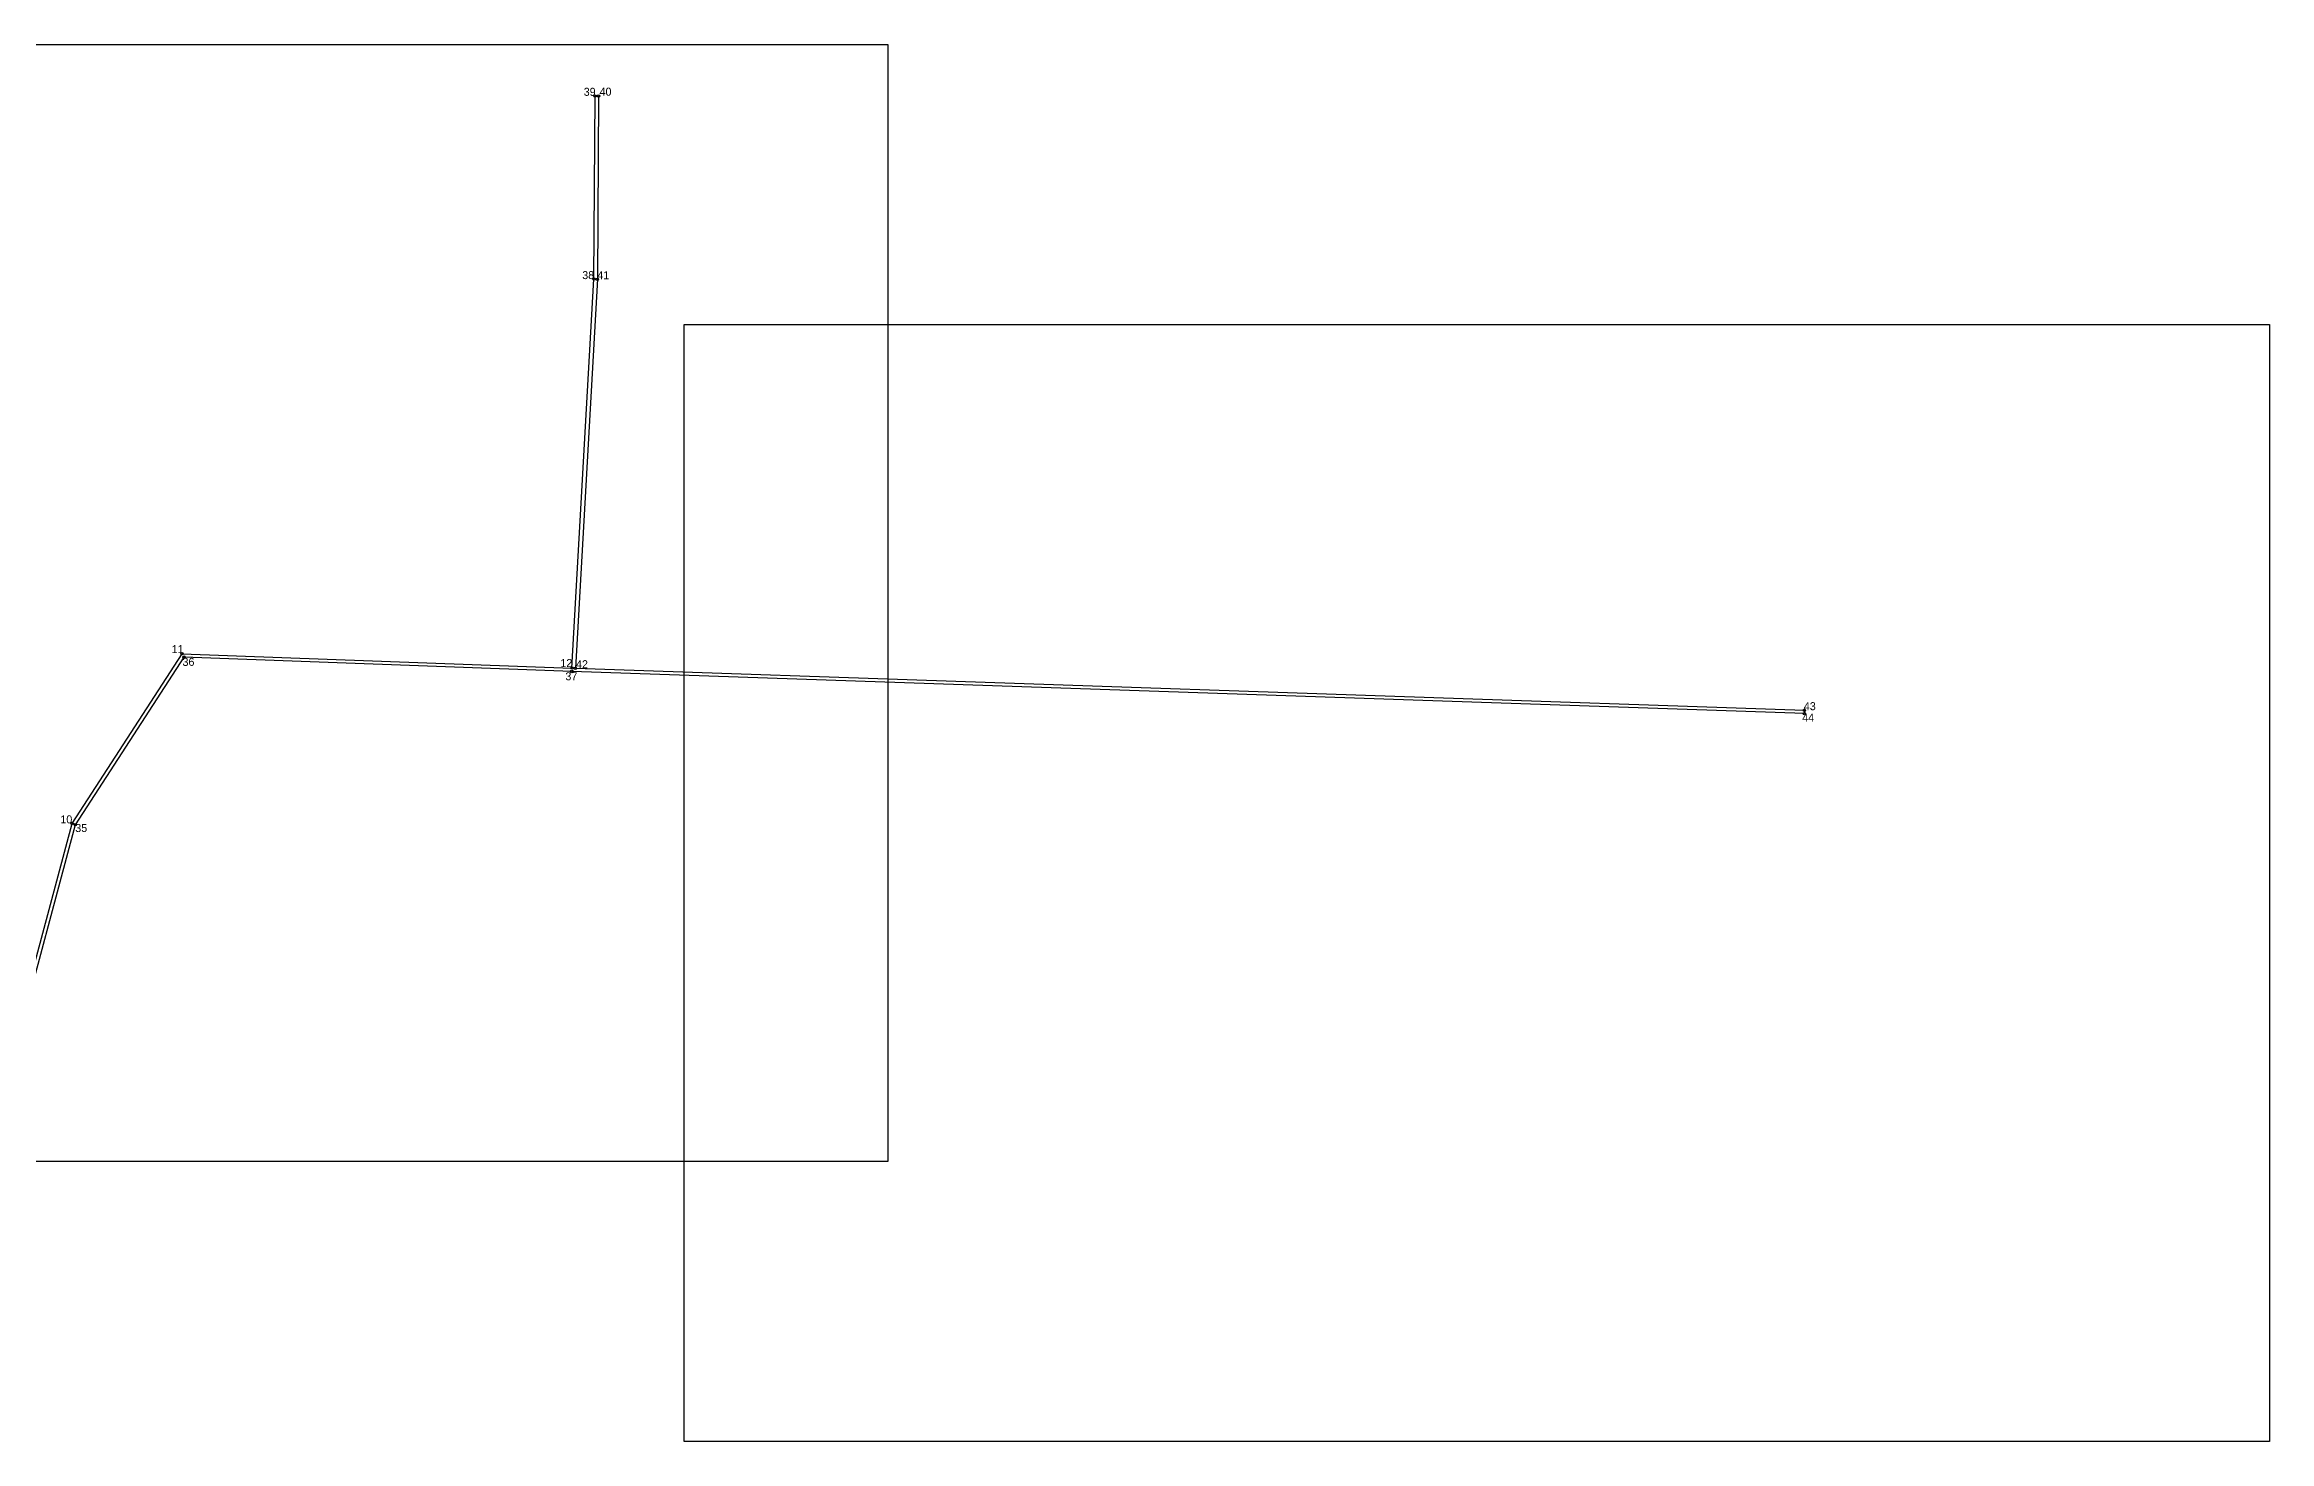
# Model space of a CAD drawing. Extents: x 530297 to 532172, y 1867452 to 1868215.
# Drawn here: x 531616 to 532172, y 1867687 to 1868036 of the extents above; entities that cross this region are included whole.
import ezdxf

# ---------------------------------------------------------------- set-up
doc = ezdxf.new("R2010")
doc.units = 0
for name, color, linetype in [('Level 12', 7, 'Continuous'), ('Level 20', 7, 'Continuous'), ('Level 30', 7, 'Continuous'), ('Level 63', 7, 'Continuous'), ('Level 7', 7, 'Continuous')]:
    doc.layers.add(name, color=color, linetype=linetype)

msp = doc.modelspace()

# ---------------------------------------------------------------- linework, layer by layer
at = {"layer": 'Level 20'}
for centre in [(531753.71, 1868023.51), (531754.56, 1868023.5), (531753.43, 1867977.73), (531754.28, 1867977.7), (531650.49, 1867884.05), (531650.94, 1867883.18), (531747.93, 1867880.45), (531748.78, 1867880.42), (531747.9, 1867879.6), (532055.99, 1867869.92), (532055.99, 1867869.07), (531622.99, 1867841.62), (531623.78, 1867841.27)]:
    msp.add_circle(centre, 0.3, dxfattribs=at)
at = {"layer": 'Level 30'}
for points in [[(531753.43, 1867977.73), (531753.71, 1868023.51), (531754.56, 1868023.5), (531754.28, 1867977.7)], [(531608.31, 1867786.69), (531622.99, 1867841.62), (531650.49, 1867884.05), (531747.93, 1867880.45), (531753.43, 1867977.73)], [(531754.28, 1867977.7), (531748.78, 1867880.42), (532055.99, 1867869.92), (532055.99, 1867869.07), (531747.9, 1867879.6), (531650.94, 1867883.18), (531623.78, 1867841.27), (531609.02, 1867786.07)]]:
    msp.add_lwpolyline(points, dxfattribs=at)
at = {"layer": 'Level 63'}
for points in [[(531430.68, 1868036.41), (531826.9, 1868036.41), (531826.9, 1867757.08), (531430.68, 1867757.08), (531430.68, 1868036.41)], [(531776.01, 1867966.35), (532172.23, 1867966.35), (532172.23, 1867687.02), (531776.01, 1867687.02), (531776.01, 1867966.35)]]:
    msp.add_lwpolyline(points, dxfattribs=at)
at = {"layer": 'Level 7'}
for p, q in [((531753.71, 1868023.51), (531753.71, 1868023.51)), ((531754.56, 1868023.5), (531754.56, 1868023.5)), ((531753.43, 1867977.73), (531753.43, 1867977.73)), ((531754.28, 1867977.7), (531754.28, 1867977.7)), ((531650.49, 1867884.05), (531650.49, 1867884.05)), ((531650.94, 1867883.18), (531650.94, 1867883.18)), ((531747.93, 1867880.45), (531747.93, 1867880.45)), ((531748.78, 1867880.42), (531748.78, 1867880.42)), ((531747.9, 1867879.6), (531747.9, 1867879.6)), ((532055.99, 1867869.92), (532055.99, 1867869.92)), ((532055.99, 1867869.07), (532055.99, 1867869.07)), ((531622.99, 1867841.62), (531622.99, 1867841.62)), ((531623.78, 1867841.27), (531623.78, 1867841.27))]:
    msp.add_line(p, q, dxfattribs=at)

# ---------------------------------------------------------------- texts
at = {"layer": 'Level 12'}
for s, p in [('39', (531750.87, 1868023.57)), ('40', (531754.83, 1868023.6)), ('38', (531750.5, 1867977.73)), ('41', (531754.28, 1867977.7)), ('11', (531647.88, 1867884.19)), ('36', (531650.59, 1867881)), ('12', (531745.03, 1867880.71)), ('42', (531748.95, 1867880.42)), ('37', (531746.29, 1867877.4)), ('44', (532055.43, 1867867.06)), ('43', (532055.84, 1867869.92)), ('10', (531620.06, 1867841.62)), ('35', (531623.78, 1867839.46))]:
    msp.add_text(s, height=2, dxfattribs=at).set_placement(p)

doc.saveas('drawing.dxf')
